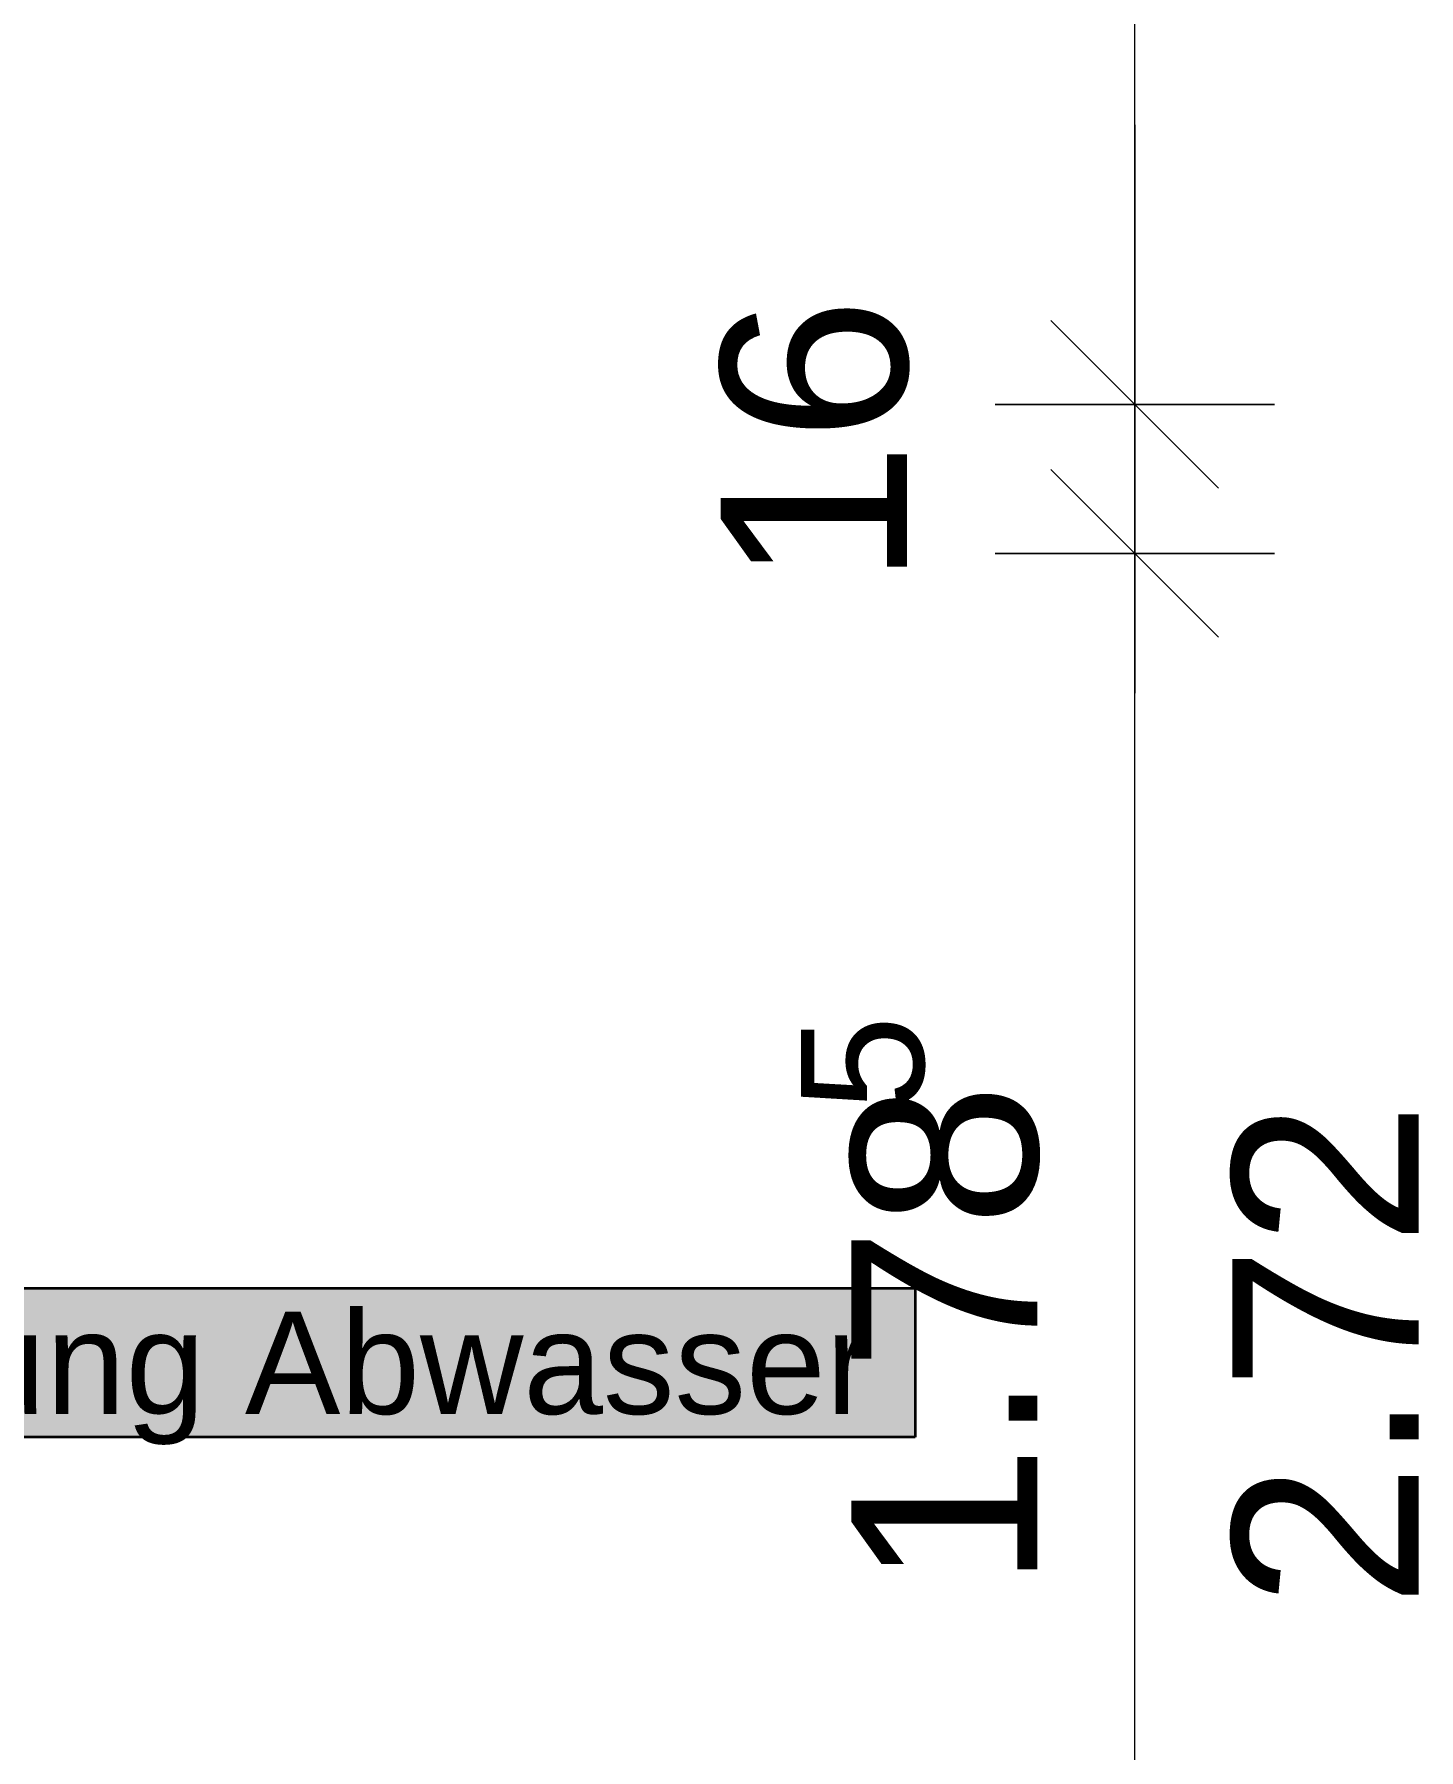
# Model space of a CAD drawing. Extents: x 0 to 756, y -25 to 420.
# Drawn here: x 180.91 to 210.63, y 202.98 to 239.81 of the extents above; entities that cross this region are included whole.
import ezdxf

# ---------------------------------------------------------------- set-up
doc = ezdxf.new("R2010")
doc.units = 0
doc.layers.get('0').update_dxf_attribs({"lineweight": 25})
doc.layers.get('DEFPOINTS').update_dxf_attribs({"lineweight": 25})
doc.layers.add('S_Text', color=7, linetype='Continuous', lineweight=35)
doc.layers.add('Standard', color=7, linetype='Continuous', lineweight=25)
doc.styles.get("Standard").update_dxf_attribs({"font": 'arial.ttf'})

# ---------------------------------------------------------------- blocks, each defined once
blk = doc.blocks.new('Referenz-A0T78OQ1OY')
at = {"layer": 'DEFPOINTS', "color": 0, "linetype": 'Continuous', "lineweight": 18, "ltscale": 0.18}
for p, q in [((204.536, 231.865), (204.536, 231.865)), ((204.536, 228.665), (204.536, 228.665))]:
    blk.add_line(p, q, dxfattribs=at)
at = {"layer": 'Standard', "color": 0, "lineweight": 18}
for p, q in [((204.536, 231.865), (204.536, 267.533)), ((204.536, 237.865), (204.536, 228.865)), ((204.536, 225.865), (204.536, 234.865)), ((204.536, 234.665), (204.536, 225.665)), ((206.336, 230.065), (202.736, 233.665)), ((202.736, 233.665), (206.336, 230.065)), ((207.536, 231.865), (201.536, 231.865)), ((201.536, 231.865), (207.536, 231.865)), ((204.536, 228.665), (204.536, 231.865)), ((204.536, 222.665), (204.536, 231.665)), ((206.336, 226.865), (202.736, 230.465)), ((202.736, 230.465), (206.336, 226.865)), ((207.536, 228.665), (201.536, 228.665)), ((201.536, 228.665), (207.536, 228.665)), ((204.536, 192.999), (204.536, 228.665))]:
    blk.add_line(p, q, dxfattribs=at)
at = {"layer": 'Standard', "color": 0, "lineweight": 18, "attachment_point": 1, "rotation": 90}
for s, insert, char_height in [('{\\fArial;16}', (195.648, 227.956), 4), ('{\\fArial;5}', (197.368, 216.692), 2.64), ('{\\fArial;1.78}', (198.448, 206.427), 4), ('{\\fArial;2.72}', (206.634, 206.026), 4)]:
    blk.add_mtext(s, dxfattribs=dict(at, insert=insert, char_height=char_height))
blk = doc.blocks.new('Bauteilbeschriftung-A0T78OWPOY', base_point=(168.9, 209.685))
at = {"color": 0, "linetype": 'ByBlock', "lineweight": -2, "ltscale": 0.35}
blk.add_line((169.836, 212.885), (169.112, 220.62), dxfattribs=at)
at = {"color": 0, "lineweight": -2}
for p, q in [((169.836, 212.885), (199.819, 212.885)), ((169.836, 209.685), (169.836, 212.885)), ((199.819, 212.885), (199.819, 209.685)), ((199.819, 209.685), (169.836, 209.685))]:
    blk.add_line(p, q, dxfattribs=at)
at = {"color": 0, "linetype": 'ByBlock', "lineweight": -2, "ltscale": 0.35}
for points in [[(169.697, 218.666), (168.908, 218.666), (169.112, 220.62)], [(168.9, 218.591), (169.697, 218.666), (168.908, 218.666)]]:
    blk.add_solid(points, dxfattribs=at)
at = {"color": 7, "linetype": 'ByBlock', "lineweight": -2, "ltscale": 0.35, "true_color": 0xffffff}
for points in [[(169.836, 209.685), (199.819, 209.685), (169.836, 212.885)], [(199.819, 209.685), (169.836, 212.885), (199.819, 212.885)]]:
    blk.add_solid(points, dxfattribs=at)
at = {"color": 0, "linetype": 'ByBlock', "lineweight": -2, "ltscale": 0.35, "insert": (170.569, 212.385), "char_height": 2.2, "attachment_point": 1}
blk.add_mtext('{\\fArial;Fallleitung Abwasser}', dxfattribs=at)

msp = doc.modelspace()

# ---------------------------------------------------------------- block references
at = {"color": 8, "lineweight": 25, "ltscale": 0.25, "true_color": 0x808080}
msp.add_blockref('Referenz-A0T78OQ1OY', (0, 0), dxfattribs=at)
at = {"layer": 'S_Text', "color": 7, "ltscale": 0.35}
msp.add_blockref('Bauteilbeschriftung-A0T78OWPOY', (168.9, 209.685), dxfattribs=at)

doc.saveas('drawing.dxf')
